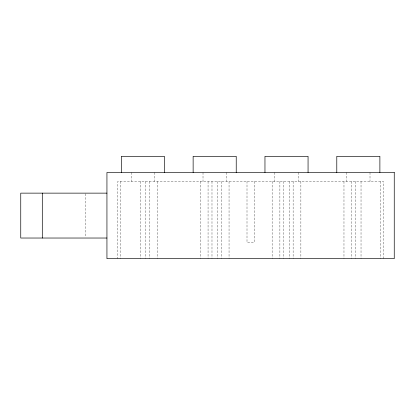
<?xml version="1.0" encoding="UTF-8"?>
<svg xmlns="http://www.w3.org/2000/svg" width="415" height="415" viewBox="0 0 415 415"><rect width="100%" height="100%" fill="white"/><g stroke="black" fill="none" stroke-linecap="round" stroke-linejoin="round"><path stroke-width="0.31" stroke-dasharray="2.08 1.56" d="M383.476 258.675L383.476 181.464L117.715 181.464L117.715 258.675M380.783 181.464L380.783 258.675M370.009 172.484L370.009 181.464M361.029 181.464L361.029 258.675M355.645 181.464L355.645 258.675M351.713 181.464L351.713 258.675M346.665 172.484L346.665 181.464M343.973 181.464L343.973 258.675M300.875 181.464L300.875 258.675M298.183 172.484L298.183 181.464M293.13 181.464L293.13 258.675M289.203 181.464L289.203 258.675M283.819 181.464L283.819 258.675M279.886 181.464L279.886 258.675M274.839 172.484L274.839 181.464M272.147 181.464L272.147 258.675M254.188 181.464L254.188 242.516L247.003 242.516L247.003 181.464M229.049 181.464L229.049 258.675M226.357 172.484L226.357 181.464M221.304 181.464L221.304 258.675M217.377 181.464L217.377 258.675M211.987 181.464L211.987 258.675M208.06 181.464L208.06 258.675M203.013 172.484L203.013 181.464M200.315 181.464L200.315 258.675M157.223 181.464L157.223 258.675M154.525 172.484L154.525 181.464M149.478 181.464L149.478 258.675M145.551 181.464L145.551 258.675M140.161 181.464L140.161 258.675M131.181 172.484L131.181 181.464M120.412 181.464L120.412 258.675M85.397 193.774L85.397 237.385"/><path stroke-width="0.62" d="M106.94 193.136L20.75 193.136L20.75 238.028L106.94 238.028M379.886 172.484L379.886 156.325L336.788 156.325L336.788 172.484M308.06 172.484L308.06 156.325L264.962 156.325L264.962 172.484M236.228 172.484L236.228 156.325L193.136 156.325L193.136 172.484M164.402 172.484L164.402 156.325L121.31 156.325L121.31 172.484M42.299 193.136L42.299 238.028M394.25 172.484L106.94 172.484L106.94 258.675L394.25 258.675L394.25 172.484"/></g></svg>
